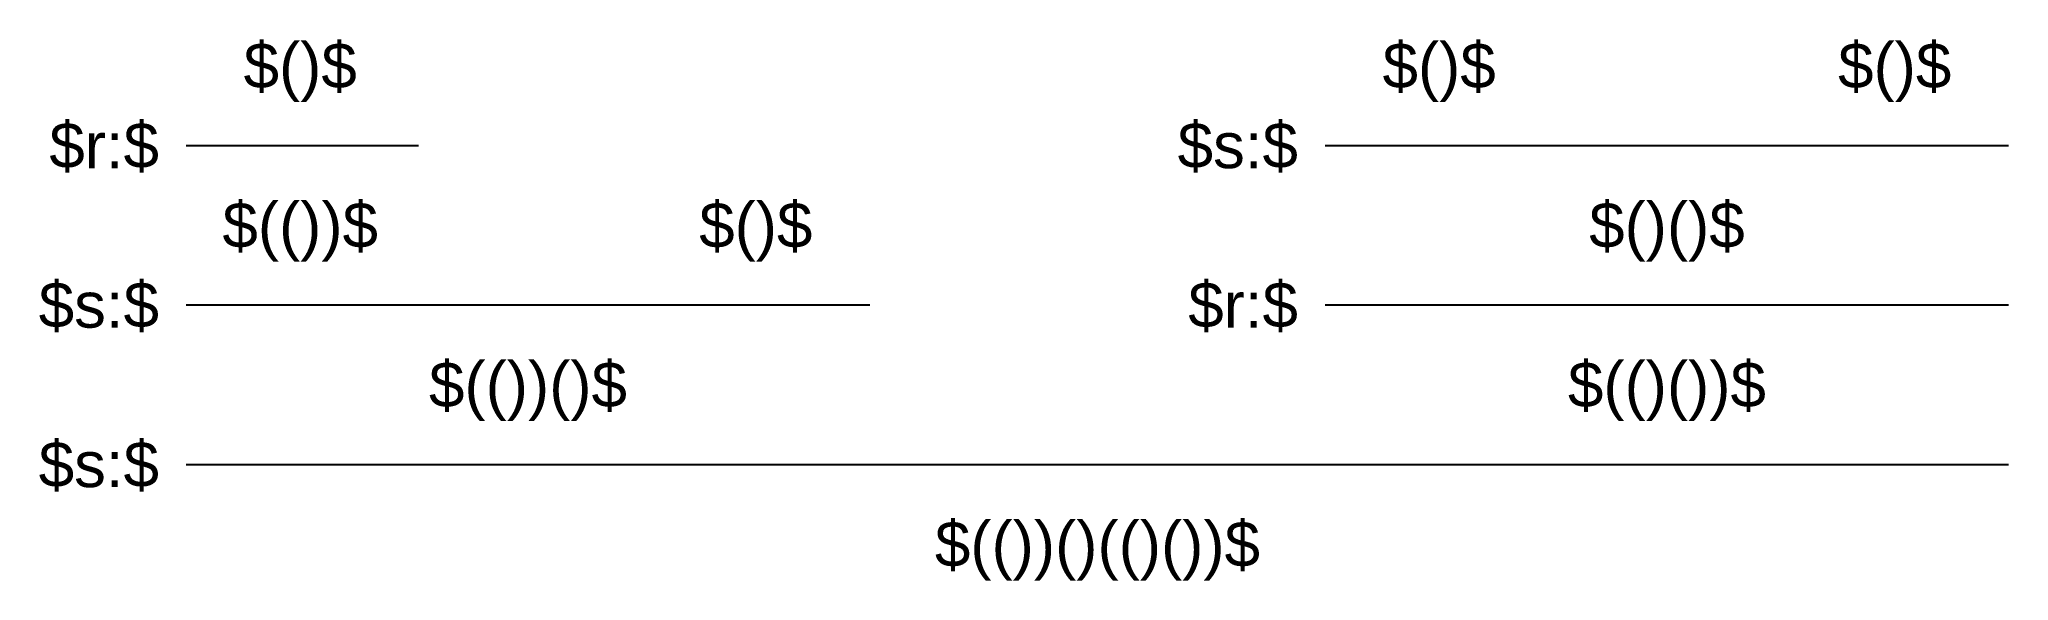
# Model space of a CAD drawing. Header units: inches. Extents: x 85 to 950, y 549 to 787.
import ezdxf
from ezdxf.enums import TextEntityAlignment as Align

# ---------------------------------------------------------------- set-up
doc = ezdxf.new("R2010")
doc.units = ezdxf.units.IN
doc.header["$MEASUREMENT"] = 0
doc.styles.get("Standard").update_dxf_attribs({"font": 'arial.ttf'})

msp = doc.modelspace()

# ---------------------------------------------------------------- linework, layer by layer
for p, q in [((150, 740), (251.89, 740)), ((650, 740), (950, 740)), ((150, 670), (450, 670)), ((650, 670), (950, 670)), ((150, 600), (950, 600))]:
    msp.add_line(p, q)

# ---------------------------------------------------------------- texts
for s, p in [('$()$', (200, 775)), ('$()$', (700, 775)), ('$()$', (900, 775)), ('$(())$', (200, 705)), ('$()$', (400, 705)), ('$()()$', (800, 705)), ('$(())()$', (300, 635)), ('$(()())$', (800, 635)), ('$(())()(()())$', (550, 565))]:
    msp.add_text(s, height=20).set_placement(p, align=Align.MIDDLE_CENTER)
for s, p in [('$r:$', (138, 740)), ('$s:$', (638, 740)), ('$s:$', (138, 670)), ('$r:$', (638, 670)), ('$s:$', (138, 600))]:
    msp.add_text(s, height=20).set_placement(p, align=Align.MIDDLE_RIGHT)

doc.saveas('drawing.dxf')
